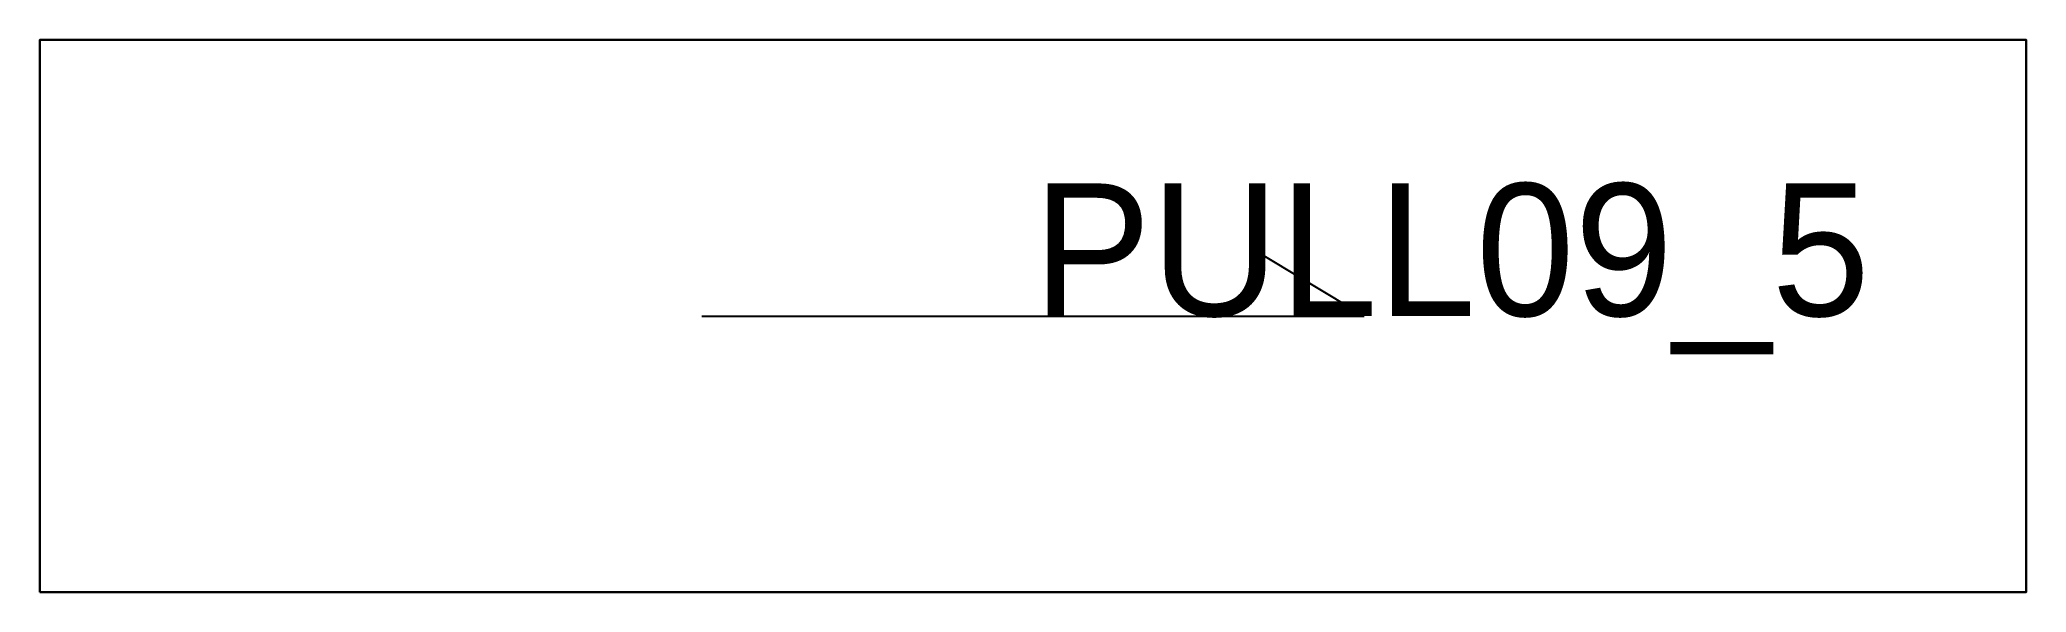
# Model space of a CAD drawing. Header units: millimetres. Extents: x 0 to 90, y 0 to 25.
import ezdxf

# ---------------------------------------------------------------- set-up
doc = ezdxf.new("R2010")
doc.units = ezdxf.units.MM
for name, color, linetype in [('CUT', 1, 'Continuous'), ('GRAIN', 3, 'Continuous'), ('LABEL', 7, 'Continuous'), ('SEW', 5, 'Continuous')]:
    doc.layers.add(name, color=color, linetype=linetype)

msp = doc.modelspace()

# ---------------------------------------------------------------- linework, layer by layer
at = {"layer": 'CUT'}
msp.add_lwpolyline([(0, 0), (0, 25), (90, 25), (90, 0), (0, 0)], close=True, dxfattribs=at)
at = {"layer": 'GRAIN'}
for p, q in [((60, 12.5), (55, 15.5)), ((30, 12.5), (60, 12.5))]:
    msp.add_line(p, q, dxfattribs=at)
at = {"layer": 'SEW'}
msp.add_lwpolyline([(0, 0), (90, 0), (90, 25), (0, 25)], close=True, dxfattribs=at)

# ---------------------------------------------------------------- texts
at = {"layer": 'LABEL'}
msp.add_text('PULL09_5', height=6, dxfattribs=at).set_placement((45, 12.5))

doc.saveas('drawing.dxf')
